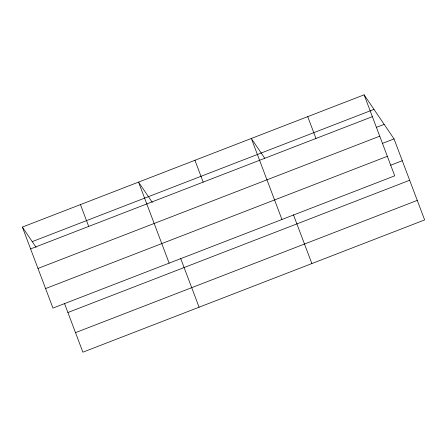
<?xml version="1.0" encoding="UTF-8"?>
<svg xmlns="http://www.w3.org/2000/svg" width="447" height="447" viewBox="0 0 447 447"><rect width="100%" height="100%" fill="white"/><g stroke="black" fill="none" stroke-linecap="round" stroke-linejoin="round"><path stroke-width="0.67" d="M364.115 94.825L394.723 175.839L52.964 308.095L22.35 227.082L364.115 94.825L394.036 138.905L424.65 219.918L82.885 352.175L64.457 303.401M32.223 241.631L373.988 109.37M30.597 248.906L372.362 116.65M376.385 127.367L384.163 124.355M37.978 268.44L379.738 136.184M382.369 143.42L394.036 138.905M45.583 288.566L387.342 156.305M390.617 165.239L402.283 160.724M67.899 312.514L409.664 180.258M75.504 332.641L417.269 200.385M264.73 158.204L251.331 138.469L281.945 219.483M152.338 202.424L138.548 182.119L169.162 263.132M22.35 227.082L36.14 247.392M307.72 116.65L315.968 138.469M293.439 214.789L311.866 263.562M194.942 160.294L203.184 182.119M180.655 258.433L199.088 307.206M80.449 204.603L88.696 226.422"/></g></svg>
